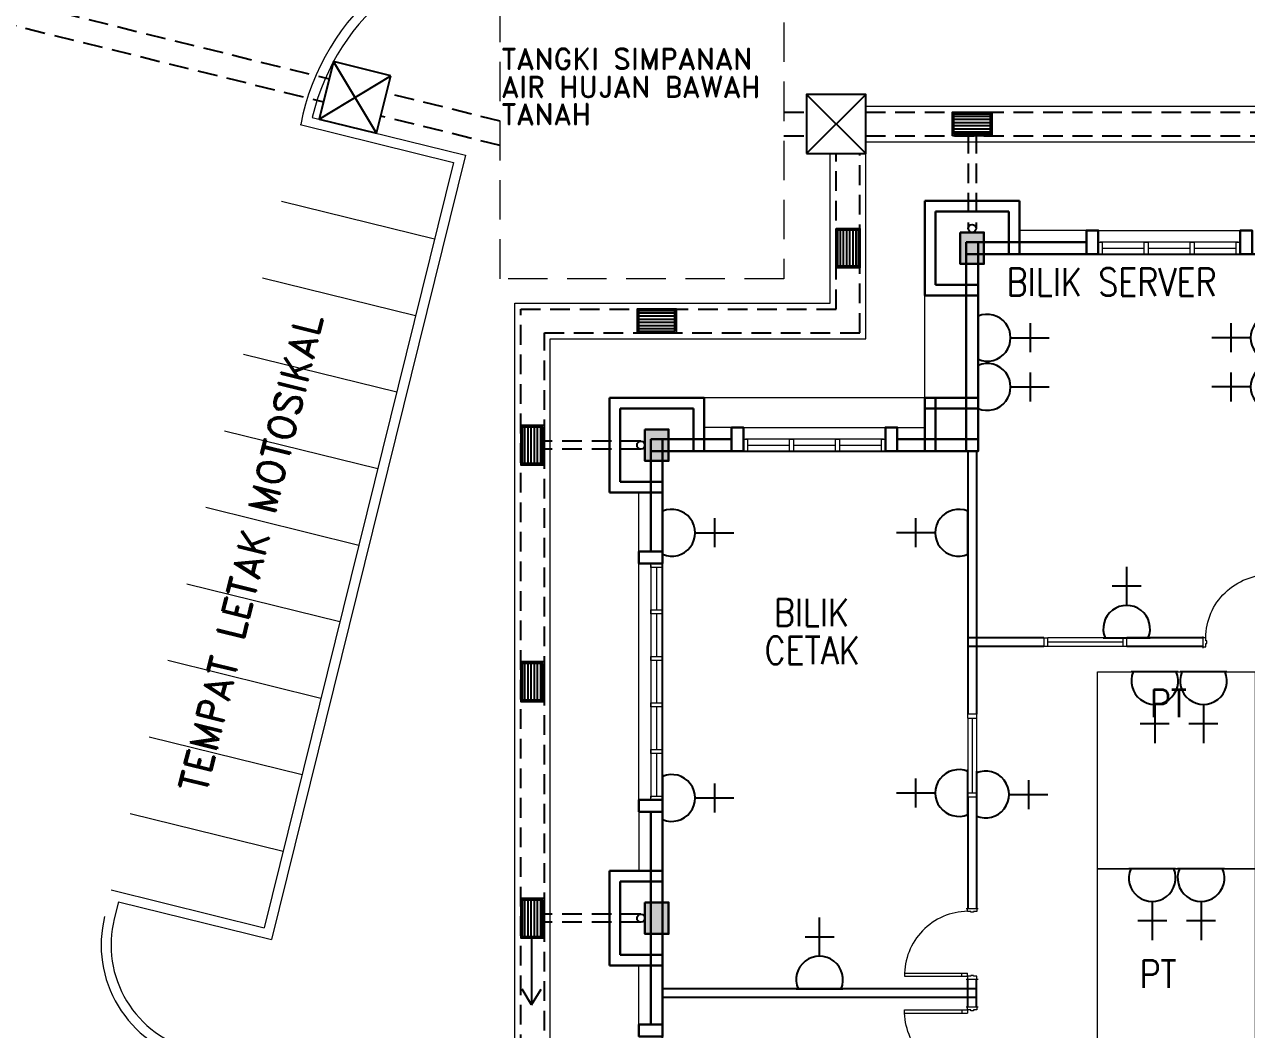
# Model space of a CAD drawing. Header units: inches. Extents: x -86493719 to 430035, y 21644 to 1519532.
# Drawn here: x 141424 to 156923, y 72950 to 85700 of the extents above; entities that cross this region are included whole.
import ezdxf
from ezdxf.enums import TextEntityAlignment as Align

# ---------------------------------------------------------------- set-up
doc = ezdxf.new("R2010")
doc.units = ezdxf.units.IN
doc.header["$MEASUREMENT"] = 0
doc.linetypes.add('DASHED2', pattern=[0.375, 0.25, -0.125])
doc.linetypes.add('HIDDEN', pattern=[0.375, 0.25, -0.125])
for name, color, linetype, lineweight in [('1', 8, 'Continuous', 9), ('COLUMN', 8, 'Continuous', 30), ('DR', 8, 'Continuous', 18), ('LW', 8, 'Continuous', 20), ('t3', 8, 'Continuous', 25), ('wall', 8, 'Continuous', 30), ('WIN', 8, 'Continuous', 18), ('windoor', 8, 'Continuous', 18)]:
    doc.layers.add(name, color=color, linetype=linetype, lineweight=lineweight)
for name, color, linetype in [('12. mRspecT - LEGEND', 1, 'Continuous'), ('carpark', 8, 'Continuous'), ('DOWNPIPE', 8, 'Continuous'), ('drain', 8, 'Continuous'), ('ELECT', 6, 'Continuous'), ('kerb', 8, 'Continuous'), ('manhole', 8, 'Continuous'), ('MSGRATING', 8, 'Continuous'), ('partition', 8, 'Continuous'), ('SAN', 8, 'Continuous'), ('TB', 8, 'Continuous')]:
    doc.layers.add(name, color=color, linetype=linetype)
doc.styles.add('LAILA', font='romans.shx', dxfattribs={"width": 0.85})
doc.styles.add('VERDANA1000', font='romand.shx', dxfattribs={"height": 1000})

# ---------------------------------------------------------------- blocks, each defined once
blk = doc.blocks.new('D900')
at = {"layer": 'DR'}
for p, q in [((38, 915), (38, 115)), ((78, 915), (78, 115)), ((38, 190), (78, 190)), ((38, 115), (78, 115))]:
    blk.add_line(p, q, dxfattribs=at)
at = {"layer": 'DR', "color": 3}
for p, q in [((0, 132), (0, -18)), ((900, 132), (900, -18)), ((900, 115), (900, 0))]:
    blk.add_line(p, q, dxfattribs=at)
at = {"layer": 'DR'}
for points in [[(0, 0), (38, 0), (38, 40), (50, 40), (50, 75), (38, 75), (38, 115), (0, 115)], [(900, 0), (862, 0), (862, 40), (850, 40), (850, 75), (862, 75), (862, 115), (900, 115)]]:
    blk.add_lwpolyline(points, dxfattribs=at)
at = {"layer": 'DR', "color": 8}
blk.add_arc((52, 104), 811, 0.7553, 91.0145, dxfattribs=at)
blk = doc.blocks.new('ARR')
at = {"layer": 'drain'}
for p, q in [((-2150569, -694434), (-2150768, -694314)), ((-2151413, -694434), (-2150569, -694434)), ((-2150569, -694434), (-2150768, -694553))]:
    blk.add_line(p, q, dxfattribs=at)
blk = doc.blocks.new('13A SSO 300mm')
at = {"layer": 'ELECT', "color": 6}
for p, q in [((0, 414), (0, 904)), ((-184, 659), (184, 659)), ((-297, 0), (297, 0))]:
    blk.add_line(p, q, dxfattribs=at)
blk.add_arc((0, 116), 297, 336.9763, 203.0237, dxfattribs=at)

msp = doc.modelspace()

# ---------------------------------------------------------------- linework, layer by layer
at = {"layer": '1'}
for points in [[(155032, 74988), (155032, 77488), (157032, 77488), (157032, 74988)], [(155032, 72488), (155032, 74988), (157032, 74988), (157032, 72488)]]:
    msp.add_lwpolyline(points, close=True, dxfattribs=at)
at = {"layer": '12. mRspecT - LEGEND'}
msp.add_lwpolyline([(149715, 58788), (148093, 58788), (148093, 61788), (151518, 61788), (151518, 68438), (149518, 68438), (149518, 80288), (153518, 80288), (153518, 82788), (161368, 82788), (161368, 82035)], dxfattribs=at)
at = {"layer": 'carpark', "linetype": 'Continuous', "lineweight": 0}
for p, q in [((144683, 83459), (146625, 82980)), ((144443, 82488), (146385, 82009)), ((144203, 81518), (146145, 81038)), ((143963, 80547), (145905, 80067)), ((143724, 79576), (145665, 79096)), ((143484, 78605), (145425, 78126)), ((143244, 77634), (145185, 77155)), ((143004, 76664), (144946, 76184)), ((142764, 75693), (144706, 75213))]:
    msp.add_line(p, q, dxfattribs=at)
at = {"layer": 'COLUMN'}
for points in [[(153293, 83063), (153593, 83063), (153593, 82663), (153293, 82663)], [(149293, 80563), (149593, 80563), (149593, 80163), (149293, 80163)], [(149293, 74563), (149593, 74563), (149593, 74163), (149293, 74163)]]:
    msp.add_lwpolyline(points, close=True, dxfattribs=at)
for points in [[(153293, 83063), (153593, 83063), (153293, 82663), (153593, 82663)], [(149293, 80563), (149593, 80563), (149293, 80163), (149593, 80163)], [(149293, 74563), (149593, 74563), (149293, 74163), (149593, 74163)]]:
    msp.add_solid(points, dxfattribs=at)
at = {"layer": 'DOWNPIPE', "linetype": 'HIDDEN', "ltscale": 1000}
for p, q in [((153393, 84313), (153393, 83113)), ((153493, 84313), (153493, 83113)), ((149243, 80413), (147993, 80413)), ((149243, 80313), (147993, 80313)), ((149243, 74413), (147993, 74413)), ((149243, 74313), (147993, 74313))]:
    msp.add_line(p, q, dxfattribs=at)
at = {"layer": 'DOWNPIPE'}
for centre in [(153443, 83113), (149243, 80363), (149243, 74363)]:
    msp.add_circle(centre, 50, dxfattribs=at)
at = {"layer": 'drain', "linetype": 'DASHED2', "ltscale": 1000}
for p, q in [((137871, 86842), (145288, 85009)), ((137799, 86551), (145216, 84718)), ((147457, 84474), (146016, 84829)), ((147457, 84165), (145945, 84538))]:
    msp.add_line(p, q, dxfattribs=at)
for points in [[(152093, 84588), (163168, 84588), (163168, 82088), (167168, 82088), (167168, 66638), (165168, 66638), (165168, 63663), (168668, 63663), (168668, 55138), (167168, 55138), (167168, 48138), (142218, 48138), (142218, 58588)], [(151057, 84588), (151343, 84588)], [(152093, 84288), (162868, 84288), (162868, 81788), (166868, 81788), (166868, 66938), (164868, 66938), (164868, 63363), (168368, 63363), (168368, 55438), (166868, 55438), (166868, 48438), (142518, 48438), (142518, 58288)], [(151057, 84288), (151343, 84288)], [(142218, 58588), (146218, 58588), (146218, 63588), (149718, 63588), (149718, 66638), (147718, 66638), (147718, 82088), (151718, 82088), (151718, 84063)], [(142518, 58288), (146518, 58288), (146518, 63288), (150018, 63288), (150018, 66938), (148018, 66938), (148018, 81788), (152018, 81788), (152018, 84063)]]:
    msp.add_lwpolyline(points, dxfattribs=at)
at = {"layer": 'kerb', "linetype": 'Continuous', "lineweight": 0}
for p, q in [((147016, 84042), (144557, 74091)), ((146865, 83950), (144466, 74242)), ((142616, 74571), (142562, 74356))]:
    msp.add_line(p, q, dxfattribs=at)
for radius in [1500, 1375]:
    msp.add_arc((143897, 74026), radius, 166.1203, 256.1203, dxfattribs=at)
at = {"layer": 'LW'}
for p, q in [((152093, 84663), (163243, 84663)), ((152093, 81713), (152093, 84213)), ((152093, 84213), (162793, 84213)), ((151643, 82163), (151643, 84063)), ((154893, 83088), (154043, 83088)), ((155043, 83088), (156843, 83088)), ((147643, 66563), (147643, 82163)), ((147643, 82163), (151643, 82163)), ((152843, 80963), (152843, 82263)), ((148093, 67013), (148093, 81713)), ((148093, 81713), (152093, 81713)), ((152843, 80963), (150043, 80963)), ((150393, 80588), (150043, 80588)), ((150543, 80588), (152343, 80588)), ((152493, 80588), (152843, 80588)), ((149218, 79013), (149218, 79763)), ((149218, 75863), (149218, 78863)), ((149218, 75713), (149218, 74963)), ((149218, 73013), (149218, 73763))]:
    msp.add_line(p, q, dxfattribs=at)
at = {"layer": 'LW', "linetype": 'Continuous', "lineweight": 0}
for p, q in [((145074, 84521), (147016, 84042)), ((144923, 84430), (146865, 83950)), ((142524, 74722), (144466, 74242)), ((142616, 74571), (144557, 74091))]:
    msp.add_line(p, q, dxfattribs=at)
at = {"layer": 'LW', "linetype": 'HIDDEN', "ltscale": 2000}
msp.add_lwpolyline([(147457, 86475), (151057, 86475), (151057, 82475), (147457, 82475)], close=True, dxfattribs=at)
at = {"layer": 'LW', "linetype": 'Continuous', "lineweight": 0}
for radius, end in [(3000, 169.078), (2875, 166.7142)]:
    msp.add_arc((147873, 83861), radius, 90.0124, end, dxfattribs=at)
at = {"layer": 'manhole'}
for p, q in [((145891, 84320), (145342, 85228)), ((145162, 84500), (146070, 85048)), ((151343, 84813), (152093, 84063)), ((152093, 84813), (151343, 84063))]:
    msp.add_line(p, q, dxfattribs=at)
for points in [[(146070, 85048), (145342, 85228), (145162, 84500), (145891, 84320)], [(151343, 84063), (152093, 84063), (152093, 84813), (151343, 84813)]]:
    msp.add_lwpolyline(points, close=True, dxfattribs=at)
at = {"layer": 'MSGRATING'}
for p, q in [((153213, 84538), (153673, 84538)), ((153213, 84498), (153673, 84498)), ((153213, 84458), (153673, 84458)), ((153213, 84418), (153673, 84418)), ((153213, 84378), (153673, 84378)), ((153213, 84338), (153673, 84338)), ((151768, 83093), (151768, 82633)), ((151808, 83093), (151808, 82633)), ((151848, 83093), (151848, 82633)), ((151888, 83093), (151888, 82633)), ((151928, 83093), (151928, 82633)), ((151968, 83093), (151968, 82633)), ((149673, 82038), (149213, 82038)), ((149673, 81998), (149213, 81998)), ((149673, 81958), (149213, 81958)), ((149673, 81918), (149213, 81918)), ((149673, 81878), (149213, 81878)), ((149673, 81838), (149213, 81838)), ((147768, 80593), (147768, 80133)), ((147808, 80593), (147808, 80133)), ((147848, 80593), (147848, 80133)), ((147888, 80593), (147888, 80133)), ((147928, 80593), (147928, 80133)), ((147968, 80593), (147968, 80133)), ((147768, 77593), (147768, 77133)), ((147808, 77593), (147808, 77133)), ((147848, 77593), (147848, 77133)), ((147888, 77593), (147888, 77133)), ((147928, 77593), (147928, 77133)), ((147968, 77593), (147968, 77133)), ((147768, 74593), (147768, 74133)), ((147808, 74593), (147808, 74133)), ((147848, 74593), (147848, 74133)), ((147888, 74593), (147888, 74133)), ((147928, 74593), (147928, 74133)), ((147968, 74593), (147968, 74133))]:
    msp.add_line(p, q, dxfattribs=at)
for points in [[(153193, 84288), (153193, 84588), (153693, 84588), (153693, 84288)], [(153213, 84308), (153213, 84568), (153673, 84568), (153673, 84308)], [(151718, 83113), (152018, 83113), (152018, 82613), (151718, 82613)], [(151738, 83093), (151998, 83093), (151998, 82633), (151738, 82633)], [(149693, 81788), (149693, 82088), (149193, 82088), (149193, 81788)], [(149673, 81808), (149673, 82068), (149213, 82068), (149213, 81808)], [(148018, 80613), (147718, 80613), (147718, 80113), (148018, 80113)], [(147998, 80593), (147738, 80593), (147738, 80133), (147998, 80133)], [(148018, 77613), (147718, 77613), (147718, 77113), (148018, 77113)], [(147998, 77593), (147738, 77593), (147738, 77133), (147998, 77133)], [(148018, 74613), (147718, 74613), (147718, 74113), (148018, 74113)], [(147998, 74593), (147738, 74593), (147738, 74133), (147998, 74133)]]:
    msp.add_lwpolyline(points, close=True, dxfattribs=at)
at = {"layer": 'partition'}
for p, q in [((153388, 80288), (153388, 76951)), ((153498, 80288), (153498, 76951)), ((154353, 77918), (153388, 77918)), ((154353, 77808), (153388, 77808)), ((156368, 77918), (155403, 77918)), ((156368, 77808), (155403, 77808)), ((153388, 75901), (153388, 74488)), ((153498, 75901), (153498, 74488)), ((153498, 73468), (149518, 73468)), ((153388, 73238), (153388, 73588)), ((153498, 73238), (153498, 73588)), ((153498, 73358), (149518, 73358))]:
    msp.add_line(p, q, dxfattribs=at)
at = {"layer": 'SAN'}
msp.add_line((144953, 84551), (144953, 84551), dxfattribs=at)
at = {"layer": 'wall'}
for p, q in [((152843, 83463), (152843, 82263)), ((152843, 83463), (154043, 83463)), ((154043, 83463), (154043, 82788)), ((152978, 83328), (153908, 83328)), ((152978, 83328), (152978, 82398)), ((153908, 83328), (153908, 82788)), ((153368, 82938), (154893, 82938)), ((153368, 80288), (153368, 82938)), ((153518, 80288), (153518, 82938)), ((155043, 82938), (155043, 82788)), ((153368, 82788), (155043, 82788)), ((156843, 82788), (158043, 82788)), ((152978, 82398), (153518, 82398)), ((152843, 82263), (153518, 82263)), ((148843, 80963), (150043, 80963)), ((148843, 80963), (148843, 79763)), ((150043, 80963), (150043, 80288)), ((152843, 80963), (152843, 80288)), ((152843, 80963), (153518, 80963)), ((152978, 80963), (152978, 80288)), ((148978, 80828), (148978, 79898)), ((148978, 80828), (149908, 80828)), ((149908, 80828), (149908, 80288)), ((152843, 80828), (153518, 80828)), ((149368, 80438), (150393, 80438)), ((149368, 79013), (149368, 80438)), ((149368, 80288), (150543, 80288)), ((149518, 78863), (149518, 80438)), ((152343, 80288), (153518, 80288)), ((152493, 80438), (153518, 80438)), ((148978, 79898), (149518, 79898)), ((148843, 79763), (149518, 79763)), ((149518, 72863), (149518, 75863)), ((149368, 73013), (149368, 75713)), ((148843, 74963), (148843, 73763)), ((148843, 74963), (149518, 74963)), ((148978, 74828), (149518, 74828)), ((148978, 74828), (148978, 73898)), ((148978, 73898), (149518, 73898)), ((148843, 73763), (149518, 73763))]:
    msp.add_line(p, q, dxfattribs=at)
for points in [[(154893, 82788), (155043, 82788), (155043, 83088), (154893, 83088)], [(156843, 82788), (156993, 82788), (156993, 83088), (156843, 83088)], [(150393, 80288), (150543, 80288), (150543, 80588), (150393, 80588)], [(152343, 80288), (152493, 80288), (152493, 80588), (152343, 80588)], [(149518, 78863), (149518, 79013), (149218, 79013), (149218, 78863)], [(149518, 75713), (149518, 75863), (149218, 75863), (149218, 75713)], [(149518, 72863), (149518, 73013), (149218, 73013), (149218, 72863)]]:
    msp.add_lwpolyline(points, close=True, dxfattribs=at)
at = {"layer": 'WIN'}
for p, q in [((156818, 82938), (155068, 82938)), ((156843, 82788), (155043, 82788)), ((155093, 82863), (155626, 82863)), ((155676, 82863), (156210, 82863)), ((156260, 82863), (156793, 82863)), ((152343, 80288), (150543, 80288)), ((152318, 80438), (150568, 80438)), ((150593, 80363), (151126, 80363)), ((151176, 80363), (151710, 80363)), ((151760, 80363), (152293, 80363)), ((149368, 78838), (149368, 75888)), ((149443, 78273), (149443, 78813)), ((149518, 78863), (149518, 75863)), ((149443, 77683), (149443, 78223)), ((154353, 77918), (154403, 77918)), ((154403, 77808), (154353, 77808)), ((155353, 77918), (154403, 77918)), ((155353, 77863), (154403, 77863)), ((155353, 77808), (154403, 77808)), ((155353, 77918), (155403, 77918)), ((155403, 77808), (155353, 77808)), ((149443, 77093), (149443, 77633)), ((149443, 76503), (149443, 77043)), ((153388, 76901), (153388, 76951)), ((153388, 76901), (153388, 75951)), ((153443, 76901), (153443, 75951)), ((153498, 76951), (153498, 76901)), ((153498, 76901), (153498, 75951)), ((149443, 75913), (149443, 76453)), ((153388, 75901), (153388, 75951)), ((153498, 75951), (153498, 75901))]:
    msp.add_line(p, q, dxfattribs=at)
for points in [[(155043, 82938), (155093, 82938), (155093, 82788), (155043, 82788)], [(155626, 82938), (155676, 82938), (155676, 82788), (155626, 82788)], [(156210, 82938), (156260, 82938), (156260, 82788), (156210, 82788)], [(156793, 82938), (156843, 82938), (156843, 82788), (156793, 82788)], [(150543, 80438), (150593, 80438), (150593, 80288), (150543, 80288)], [(151126, 80438), (151176, 80438), (151176, 80288), (151126, 80288)], [(151710, 80438), (151760, 80438), (151760, 80288), (151710, 80288)], [(152293, 80438), (152343, 80438), (152343, 80288), (152293, 80288)], [(149368, 78813), (149368, 78863), (149518, 78863), (149518, 78813)], [(149368, 78223), (149368, 78273), (149518, 78273), (149518, 78223)], [(149368, 77633), (149368, 77683), (149518, 77683), (149518, 77633)], [(149368, 77043), (149368, 77093), (149518, 77093), (149518, 77043)], [(149368, 76453), (149368, 76503), (149518, 76503), (149518, 76453)], [(149368, 75863), (149368, 75913), (149518, 75913), (149518, 75863)]]:
    msp.add_lwpolyline(points, close=True, dxfattribs=at)
for points in [[(154353, 77918), (154353, 77808)], [(154403, 77808), (154403, 77918)], [(155353, 77918), (155353, 77808)], [(155403, 77808), (155403, 77918)], [(153498, 76951), (153388, 76951)], [(153388, 76901), (153498, 76901)], [(153498, 75951), (153388, 75951)], [(153388, 75901), (153498, 75901)]]:
    msp.add_lwpolyline(points, dxfattribs=at)

# ---------------------------------------------------------------- block references
at = {"layer": 'drain', "rotation": 270}
msp.add_blockref('ARR', (842290, -2077305), dxfattribs=at)
at = {"layer": 'TB', "color": 6, "linetype": 'Continuous'}
for p, rotation in [((153518, 81726), 270), ((157388, 81726), 90), ((153518, 81102), 270), ((157388, 81102), 90), ((149518, 79252), 270), ((153388, 79252), 90), ((155759, 77488), 180), ((156377, 77488), 180), ((153388, 75951), 90), ((153498, 75932), 270), ((149518, 75888), 270), ((155727, 74988), 180), ((156346, 74988), 180)]:
    msp.add_blockref('13A SSO 300mm', p, dxfattribs=dict(at, rotation=rotation))
for p in [(155403, 77918), (151508, 73468)]:
    msp.add_blockref('13A SSO 300mm', p, dxfattribs=at)
at = {"layer": 'windoor', "xscale": -1}
msp.add_blockref('D900', (157268, 77806), dxfattribs=at)
at = {"layer": 'windoor', "rotation": 90}
msp.add_blockref('D900', (153501, 73588), dxfattribs=at)
at = {"layer": 'windoor', "xscale": -1, "rotation": 90}
msp.add_blockref('D900', (153501, 73238), dxfattribs=at)

# ---------------------------------------------------------------- texts
at = {"layer": 't3', "style": 'VERDANA1000'}
for s, p in [('TANGKI SIMPANAN', (147472, 85394)), ('AIR HUJAN BAWAH', (147472, 85038)), ('TANAH', (147472, 84694))]:
    msp.add_text(s, height=262.5, dxfattribs=at).set_placement(p, align=Align.TOP_LEFT)
at = {"layer": 't3', "style": 'LAILA', "width": 0.85}
for s, p in [('BILIK SERVER', (153879, 82608)), ('BILIK', (150926, 78416)), ('CETAK', (150809, 77936))]:
    msp.add_text(s, height=350, dxfattribs=at).set_placement(p, align=Align.TOP_LEFT)
at = {"layer": 't3', "style": 'VERDANA1000'}
msp.add_text('TEMPAT LETAK MOTOSIKAL', height=350, rotation=76.1203, dxfattribs=at).set_placement((144297, 78994), align=Align.MIDDLE_CENTER)
at = {"layer": 't3', "style": 'LAILA', "width": 0.85}
for p in [(155492, 76912), (155361, 73480)]:
    msp.add_text(' PT', height=350, dxfattribs=at).set_placement(p)

doc.saveas('drawing.dxf')
